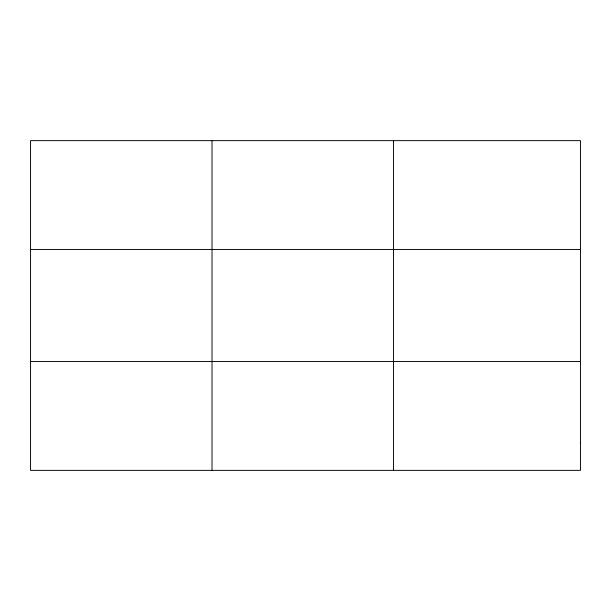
<?xml version="1.0" encoding="UTF-8"?>
<svg xmlns="http://www.w3.org/2000/svg" width="611" height="611" viewBox="0 0 611 611"><rect width="100%" height="100%" fill="white"/><g stroke="black" fill="none" stroke-linecap="round" stroke-linejoin="round"><path stroke-width="0.92" d="M212.017 140.637L212.017 470.363M393.484 140.637L393.484 470.363M30.55 249.448L580.45 249.448M30.55 361.552L580.45 361.552M580.45 443.166L580.45 470.363L30.55 470.363L30.55 140.637L580.45 140.637L580.45 443.166"/></g></svg>
